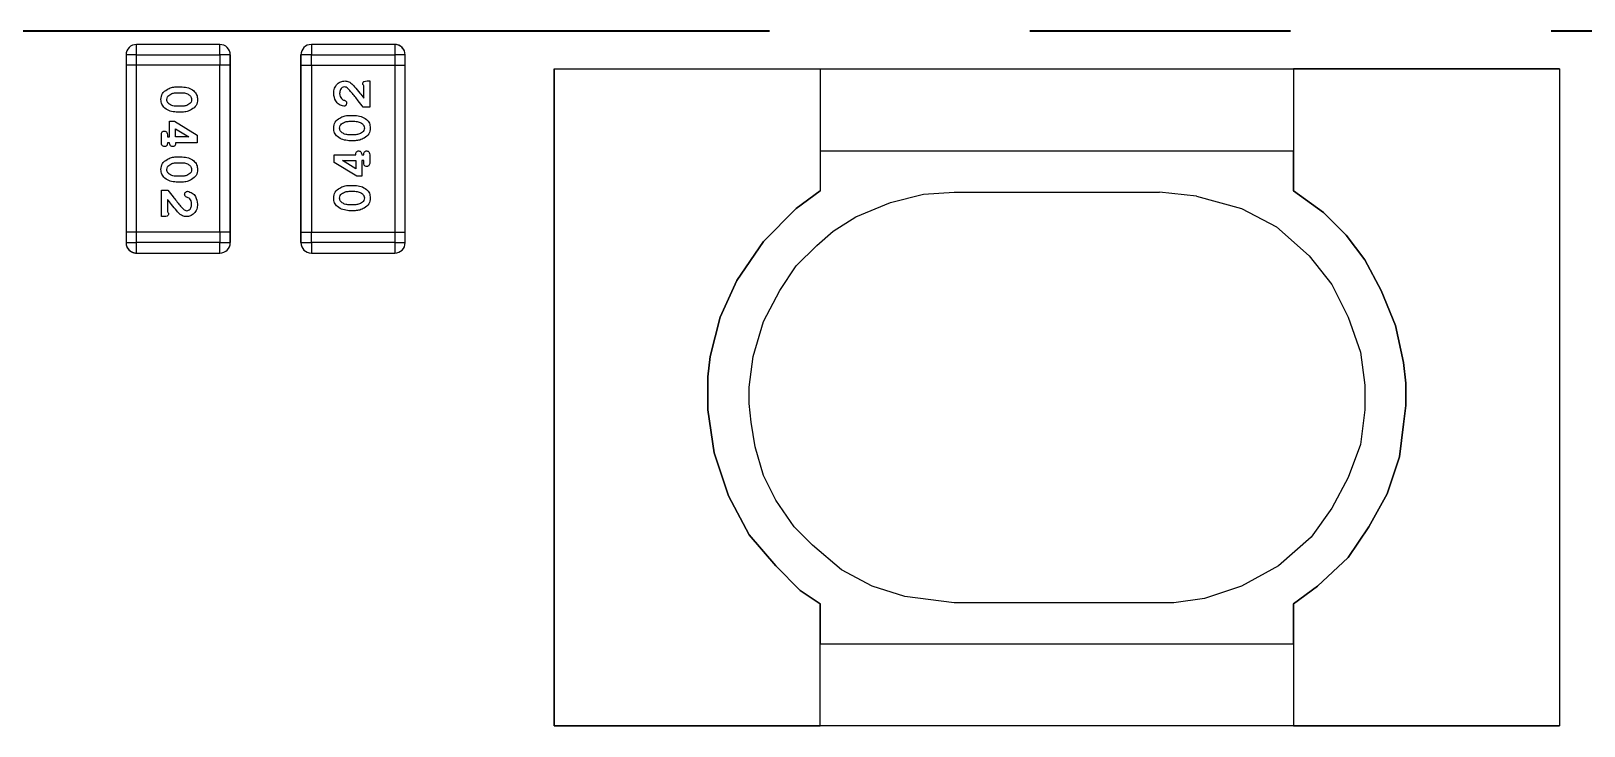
# Model space of a CAD drawing. Header units: millimetres. Extents: x 10 to 419, y 5 to 292.
# Drawn here: x 321.48 to 329.05, y 185.17 to 188.55 of the extents above; entities that cross this region are included whole.
import ezdxf

# ---------------------------------------------------------------- set-up
doc = ezdxf.new("R2010")
doc.units = ezdxf.units.MM
doc.linetypes.add('PHANTOM', pattern=[12.7, 6.35, -1.27, 1.27, -1.27, 1.27, -1.27])

msp = doc.modelspace()

# ---------------------------------------------------------------- linework, layer by layer
at = {"color": 7, "linetype": 'PHANTOM', "lineweight": 35}
msp.add_line((413.9762, 188.5511), (17.1762, 188.5511), dxfattribs=at)
at = {"color": 7, "linetype": 'Continuous', "lineweight": 25}
for p, q in [((321.9924, 188.4351), (321.9416, 188.4351)), ((321.9416, 188.4351), (321.9416, 188.3843)), ((322.3988, 188.4859), (321.9924, 188.4859)), ((321.9924, 188.4351), (321.9924, 188.4859)), ((321.9924, 188.3843), (321.9924, 188.4351)), ((321.9924, 188.4351), (322.3988, 188.4351)), ((322.3988, 188.4351), (322.3988, 188.4859)), ((322.4496, 188.4351), (322.3988, 188.4351)), ((322.3988, 188.4351), (322.3988, 188.3843)), ((322.4496, 188.3843), (322.4496, 188.4351)), ((322.4496, 188.4351), (322.4496, 188.3843)), ((322.8445, 188.4351), (322.7937, 188.4351)), ((322.7937, 188.4351), (322.7937, 188.3843)), ((322.7937, 188.3843), (322.7937, 188.4351)), ((322.8445, 188.4859), (322.8445, 188.4351)), ((323.2509, 188.4859), (322.8445, 188.4859)), ((322.8445, 188.3843), (322.8445, 188.4351)), ((322.8445, 188.4351), (323.2509, 188.4351)), ((323.2509, 188.4859), (323.2509, 188.4351)), ((323.2509, 188.4351), (323.2509, 188.3843)), ((323.3017, 188.4351), (323.2509, 188.4351)), ((323.3017, 188.3843), (323.3017, 188.4351)), ((321.9416, 188.3843), (321.9416, 187.5715)), ((321.9924, 188.3843), (321.9416, 188.3843)), ((321.9924, 187.5715), (321.9924, 188.3843)), ((322.3988, 188.3843), (321.9924, 188.3843)), ((322.3988, 187.5715), (322.3988, 188.3843)), ((322.4496, 188.3843), (322.3988, 188.3843)), ((322.4496, 187.5715), (322.4496, 188.3843)), ((322.4496, 188.3843), (322.4496, 187.5715)), ((322.7937, 188.3843), (322.8445, 188.3843)), ((322.7937, 188.3843), (322.7937, 187.5715)), ((322.7937, 187.5715), (322.7937, 188.3843)), ((322.8445, 188.3843), (323.2509, 188.3843)), ((322.8445, 188.3843), (322.8445, 187.5715)), ((323.2509, 188.3843), (323.3017, 188.3843)), ((323.2509, 188.3843), (323.2509, 187.5715)), ((323.3017, 187.5715), (323.3017, 188.3843)), ((324.0271, 188.367), (325.3231, 188.367)), ((324.0271, 188.367), (324.0271, 185.167)), ((324.0271, 188.367), (328.9271, 188.367)), ((324.0271, 185.167), (324.0271, 188.367)), ((325.3231, 188.367), (325.3231, 187.7732)), ((328.9271, 188.367), (327.6311, 188.367)), ((327.6311, 188.367), (327.6311, 187.7732)), ((328.9271, 188.367), (328.9271, 185.167)), ((328.9271, 188.367), (328.9271, 185.167)), ((322.186, 188.2794), (322.2156, 188.2794)), ((323.1001, 188.2244), (323.1001, 188.2847)), ((323.1159, 188.3083), (323.129, 188.3083)), ((323.129, 188.3083), (323.129, 188.1798)), ((322.1865, 188.2506), (322.2152, 188.2506)), ((322.2156, 188.1562), (322.186, 188.1562)), ((322.2152, 188.185), (322.1865, 188.185)), ((323.0277, 188.1405), (323.0573, 188.1405)), ((323.129, 188.1798), (323.0975, 188.1798)), ((322.1143, 188.0067), (322.1143, 188.0461)), ((322.1432, 188.0461), (322.1432, 188.0356)), ((322.1536, 188.0356), (322.1536, 188.1116)), ((322.1536, 188.1116), (322.1777, 188.1116)), ((322.1777, 188.1116), (322.2874, 188.0446)), ((322.1825, 188.0753), (322.2475, 188.0356)), ((322.1825, 188.0356), (322.1825, 188.0753)), ((322.2874, 188.0446), (322.2874, 188.0067)), ((323.0281, 188.1116), (323.0568, 188.1116)), ((323.0568, 188.0461), (323.0281, 188.0461)), ((322.1432, 188.0356), (322.1536, 188.0356)), ((322.1536, 188.0067), (322.1432, 188.0067)), ((322.2475, 188.0356), (322.1825, 188.0356)), ((322.2874, 188.0067), (322.1825, 188.0067)), ((323.0573, 188.0172), (323.0277, 188.0172)), ((325.3231, 187.967), (325.3231, 187.7732)), ((327.6311, 187.967), (325.3231, 187.967)), ((327.6311, 187.7732), (327.6311, 187.967)), ((322.186, 187.9386), (322.2156, 187.9386)), ((322.1865, 187.9097), (322.2152, 187.9097)), ((322.9559, 187.9112), (322.9559, 187.9491)), ((322.9559, 187.9491), (323.0608, 187.9491)), ((323.0656, 187.8442), (322.9559, 187.9112)), ((322.9958, 187.9202), (323.0608, 187.9202)), ((323.0608, 187.8805), (322.9958, 187.9202)), ((323.0608, 187.9202), (323.0608, 187.8805)), ((323.0897, 187.9491), (323.1001, 187.9491)), ((323.1001, 187.9202), (323.0897, 187.9202)), ((323.0897, 187.9202), (323.0897, 187.8442)), ((323.1001, 187.9097), (323.1001, 187.9202)), ((323.129, 187.9491), (323.129, 187.9097)), ((322.2156, 187.8153), (322.186, 187.8153)), ((322.2152, 187.8442), (322.1865, 187.8442)), ((323.0897, 187.8442), (323.0656, 187.8442)), ((322.1143, 187.6475), (322.1143, 187.776)), ((322.1143, 187.776), (322.1458, 187.776)), ((323.0277, 187.7996), (323.0573, 187.7996)), ((323.0281, 187.7708), (323.0568, 187.7708)), ((325.2071, 187.687), (325.3231, 187.7732)), ((325.3231, 187.7732), (325.2071, 187.687)), ((325.6671, 187.717), (325.8271, 187.757)), ((325.8271, 187.757), (325.9771, 187.767)), ((325.9771, 187.767), (326.9771, 187.767)), ((327.1571, 187.747), (326.9771, 187.767)), ((327.1571, 187.747), (327.3771, 187.687)), ((327.6311, 187.7732), (327.7771, 187.667)), ((327.7771, 187.667), (327.6311, 187.7732)), ((322.1432, 187.7314), (322.1432, 187.6711)), ((323.0573, 187.6764), (323.0277, 187.6764)), ((323.0568, 187.7052), (323.0281, 187.7052)), ((325.0471, 187.527), (325.2071, 187.687)), ((325.2071, 187.687), (325.0471, 187.527)), ((325.4971, 187.647), (325.6671, 187.717)), ((327.3771, 187.687), (327.5471, 187.597)), ((327.7771, 187.667), (327.8871, 187.557)), ((327.8871, 187.557), (327.7771, 187.667)), ((322.1274, 187.6475), (322.1143, 187.6475)), ((325.3871, 187.577), (325.4971, 187.647)), ((327.5471, 187.597), (327.7071, 187.457)), ((321.9416, 187.5715), (321.9416, 187.5207)), ((321.9924, 187.5715), (321.9416, 187.5715)), ((321.9416, 187.5207), (321.9924, 187.5207)), ((321.9924, 187.5207), (321.9924, 187.5715)), ((322.3988, 187.5715), (321.9924, 187.5715)), ((322.3988, 187.5207), (321.9924, 187.5207)), ((321.9924, 187.4699), (321.9924, 187.5207)), ((322.3988, 187.5715), (322.3988, 187.5207)), ((322.4496, 187.5715), (322.3988, 187.5715)), ((322.3988, 187.4699), (322.3988, 187.5207)), ((322.3988, 187.5207), (322.4496, 187.5207)), ((322.4496, 187.5207), (322.4496, 187.5715)), ((322.4496, 187.5715), (322.4496, 187.5207)), ((322.7937, 187.5715), (322.7937, 187.5207)), ((322.7937, 187.5715), (322.8445, 187.5715)), ((322.7937, 187.5207), (322.7937, 187.5715)), ((322.7937, 187.5207), (322.8445, 187.5207)), ((322.8445, 187.5207), (322.8445, 187.5715)), ((322.8445, 187.5715), (323.2509, 187.5715)), ((322.8445, 187.5207), (322.8445, 187.4699)), ((323.2509, 187.5207), (322.8445, 187.5207)), ((323.2509, 187.5715), (323.2509, 187.5207)), ((323.2509, 187.5715), (323.3017, 187.5715)), ((323.2509, 187.5207), (323.2509, 187.4699)), ((323.2509, 187.5207), (323.3017, 187.5207)), ((323.3017, 187.5207), (323.3017, 187.5715)), ((324.9171, 187.337), (325.0471, 187.527)), ((325.0471, 187.527), (324.9171, 187.337)), ((325.3071, 187.507), (325.3871, 187.577)), ((327.8871, 187.557), (327.9771, 187.437)), ((327.9771, 187.437), (327.8871, 187.557)), ((321.9924, 187.4699), (322.3988, 187.4699)), ((322.8445, 187.4699), (323.2509, 187.4699)), ((325.2071, 187.407), (325.3071, 187.507)), ((327.7071, 187.457), (327.8171, 187.317)), ((327.9771, 187.437), (328.0571, 187.287)), ((328.0571, 187.287), (327.9771, 187.437)), ((325.1271, 187.287), (325.2071, 187.407)), ((324.8371, 187.157), (324.9171, 187.337)), ((324.9171, 187.337), (324.8371, 187.157)), ((325.0471, 187.137), (325.1271, 187.287)), ((327.8171, 187.317), (327.8971, 187.157)), ((328.0571, 187.287), (328.1271, 187.117)), ((328.1271, 187.117), (328.0571, 187.287)), ((324.7871, 186.967), (324.8371, 187.157)), ((324.8371, 187.157), (324.7871, 186.967)), ((324.9971, 186.967), (325.0471, 187.137)), ((327.8971, 187.157), (327.9571, 186.987)), ((328.1271, 187.117), (328.1671, 186.937)), ((328.1671, 186.937), (328.1271, 187.117)), ((327.9571, 186.987), (327.9771, 186.827)), ((324.7771, 186.867), (324.7871, 186.967)), ((324.7871, 186.967), (324.7771, 186.867)), ((324.9771, 186.817), (324.9971, 186.967)), ((328.1671, 186.937), (328.1771, 186.837)), ((328.1771, 186.837), (328.1671, 186.937)), ((324.7771, 186.707), (324.7771, 186.867)), ((324.7771, 186.867), (324.7771, 186.707)), ((327.9771, 186.827), (327.9771, 186.707)), ((328.1771, 186.837), (328.1771, 186.727)), ((328.1771, 186.727), (328.1771, 186.837)), ((324.9771, 186.737), (324.9771, 186.817)), ((324.8071, 186.497), (324.7771, 186.707)), ((324.7771, 186.707), (324.8071, 186.497)), ((324.9871, 186.647), (324.9771, 186.737)), ((327.9771, 186.707), (327.9571, 186.537)), ((328.1771, 186.727), (328.1671, 186.637)), ((328.1671, 186.637), (328.1771, 186.727)), ((325.0071, 186.527), (324.9871, 186.647)), ((328.1671, 186.637), (328.1471, 186.477)), ((328.1471, 186.477), (328.1671, 186.637)), ((325.0471, 186.387), (325.0071, 186.527)), ((327.9571, 186.537), (327.8971, 186.377)), ((324.8771, 186.287), (324.8071, 186.497)), ((324.8071, 186.497), (324.8771, 186.287)), ((328.1471, 186.477), (328.0871, 186.297)), ((328.0871, 186.297), (328.1471, 186.477)), ((325.1071, 186.267), (325.0471, 186.387)), ((327.8971, 186.377), (327.8171, 186.227)), ((328.0871, 186.297), (327.9971, 186.137)), ((327.9971, 186.137), (328.0871, 186.297)), ((324.9771, 186.097), (324.8771, 186.287)), ((324.8771, 186.287), (324.9771, 186.097)), ((325.1971, 186.137), (325.1071, 186.267)), ((327.8171, 186.227), (327.7171, 186.087)), ((325.1071, 185.947), (324.9771, 186.097)), ((324.9771, 186.097), (325.1071, 185.947)), ((325.2871, 186.047), (325.1971, 186.137)), ((327.7171, 186.087), (327.5571, 185.947)), ((327.9971, 186.137), (327.8971, 185.987)), ((327.8971, 185.987), (327.9971, 186.137)), ((325.4271, 185.927), (325.2871, 186.047)), ((325.2271, 185.827), (325.1071, 185.947)), ((325.1071, 185.947), (325.2271, 185.827)), ((325.5771, 185.847), (325.4271, 185.927)), ((327.5571, 185.947), (327.3771, 185.847)), ((327.8971, 185.987), (327.7471, 185.847)), ((327.7471, 185.847), (327.8971, 185.987)), ((325.7371, 185.797), (325.5771, 185.847)), ((327.3771, 185.847), (327.1971, 185.787)), ((327.7471, 185.847), (327.6311, 185.7609)), ((327.6311, 185.7609), (327.7471, 185.847)), ((325.3231, 185.7609), (325.2271, 185.827)), ((325.2271, 185.827), (325.3231, 185.7609)), ((325.9771, 185.767), (325.7371, 185.797)), ((326.6871, 185.767), (325.9771, 185.767)), ((327.0471, 185.767), (326.6871, 185.767)), ((327.1971, 185.787), (327.0471, 185.767)), ((325.3231, 185.167), (325.3231, 185.7609)), ((325.3231, 185.7609), (325.3231, 185.567)), ((327.6311, 185.7609), (327.6311, 185.167)), ((327.6311, 185.567), (327.6311, 185.7609)), ((325.3231, 185.567), (327.6311, 185.567)), ((324.0271, 185.167), (325.3231, 185.167)), ((327.6311, 185.167), (324.0271, 185.167)), ((327.6311, 185.167), (328.9271, 185.167)), ((328.9271, 185.167), (327.6311, 185.167))]:
    msp.add_line(p, q, dxfattribs=at)
for centre, start, end in [((321.9924, 188.4351), 90, 180), ((322.3988, 188.4351), 0, 90), ((322.3988, 188.4351), 0, 90), ((322.8445, 188.4351), 90, 180), ((322.8445, 188.4351), 90, 180), ((323.2509, 188.4351), 0, 90), ((321.9924, 187.5207), 180, 270), ((322.3988, 187.5207), 270, 0), ((322.3988, 187.5207), 270, 0), ((322.8445, 187.5207), 180, 270), ((322.8445, 187.5207), 180, 270), ((323.2509, 187.5207), 270, 0)]:
    msp.add_arc(centre, 0.0508, start, end, dxfattribs=at)
for points, knots in [([(323.298, 188.4538), (323.2979, 188.4541), (323.2968, 188.4579), (323.2928, 188.4643), (323.286, 188.4723), (323.2777, 188.4785), (323.2687, 188.4829), (323.2595, 188.4854), (323.2537, 188.4858), (323.2509, 188.4859)], [0, 0, 0, 0, 0.017775, 0.191787, 0.36605, 0.537057, 0.701169, 0.855769, 1, 1, 1, 1]), ([(322.1117, 188.2177), (322.1129, 188.228), (322.1152, 188.2486), (322.1391, 188.2663), (322.1622, 188.2776), (322.1781, 188.2788), (322.186, 188.2794)], [0, 0, 0, 0, 0.278665, 0.558122, 0.779114, 1, 1, 1, 1]), ([(322.2156, 188.2794), (322.2256, 188.2783), (322.2456, 188.276), (322.2705, 188.2624), (322.2878, 188.2419), (322.2892, 188.226), (322.29, 188.2181)], [0, 0, 0, 0, 0.280233, 0.56078, 0.780163, 1, 1, 1, 1]), ([(322.2156, 188.2794), (322.2256, 188.2783), (322.2456, 188.276), (322.2705, 188.2624), (322.2878, 188.2419), (322.2892, 188.226), (322.29, 188.2181)], [0, 0, 0, 0, 0.280233, 0.56078, 0.780163, 1, 1, 1, 1]), ([(322.9533, 188.2471), (322.954, 188.2557), (322.9554, 188.2729), (322.9694, 188.2931), (322.9877, 188.3062), (323.0012, 188.3076), (323.0079, 188.3083)], [0, 0, 0, 0, 0.2802887, 0.5598365, 0.7799445, 1, 1, 1, 1]), ([(323.0064, 188.2794), (323.0022, 188.2785), (322.9939, 188.2768), (322.9839, 188.2643), (322.9828, 188.2535), (322.9822, 188.2469)], [0, 0, 0, 0, 0.278618, 0.559765, 1, 1, 1, 1]), ([(323.0226, 188.2715), (323.0199, 188.2738), (323.0152, 188.278), (323.0091, 188.279), (323.0064, 188.2794)], [0, 0, 0, 0, 0.560979, 1, 1, 1, 1]), ([(323.0079, 188.3083), (323.0144, 188.3076), (323.0251, 188.3066), (323.0377, 188.2983), (323.0467, 188.2897), (323.0523, 188.2834), (323.0551, 188.2803)], [0, 0, 0, 0, 0.3388885, 0.558801, 0.7793644, 1, 1, 1, 1]), ([(323.0975, 188.1798), (323.0893, 188.1904), (323.0758, 188.208), (323.0566, 188.2321), (323.0403, 188.2524), (323.0285, 188.2651), (323.0226, 188.2715)], [0, 0, 0, 0, 0.3400314, 0.5600511, 0.7800684, 1, 1, 1, 1]), ([(323.0975, 188.1798), (323.0893, 188.1904), (323.0758, 188.208), (323.0566, 188.2321), (323.0403, 188.2524), (323.0285, 188.2651), (323.0226, 188.2715)], [0, 0, 0, 0, 0.340031, 0.560051, 0.780068, 1, 1, 1, 1]), ([(323.0551, 188.2803), (323.0636, 188.27), (323.0789, 188.2516), (323.0937, 188.2327), (323.1001, 188.2244)], [0, 0, 0, 0, 0.559982, 1, 1, 1, 1]), ([(323.0949, 188.2938), (323.0952, 188.2963), (323.0956, 188.2999), (323.0987, 188.3038), (323.1047, 188.308), (323.1109, 188.3081), (323.1159, 188.3083)], [0, 0, 0, 0, 0.249198, 0.374789, 0.500587, 1, 1, 1, 1]), ([(323.0949, 188.2938), (323.0952, 188.2963), (323.0956, 188.2999), (323.0987, 188.3038), (323.1047, 188.308), (323.1109, 188.3081), (323.1159, 188.3083)], [0, 0, 0, 0, 0.2491976, 0.3747889, 0.5005875, 1, 1, 1, 1]), ([(323.1001, 188.2847), (323.0986, 188.2861), (323.096, 188.2887), (323.0952, 188.2923), (323.0949, 188.2938)], [0, 0, 0, 0, 0.56148, 1, 1, 1, 1]), ([(323.1001, 188.2847), (323.0986, 188.2861), (323.096, 188.2887), (323.0952, 188.2923), (323.0949, 188.2938)], [0, 0, 0, 0, 0.56148, 1, 1, 1, 1]), ([(322.186, 188.1562), (322.1761, 188.1573), (322.1561, 188.1596), (322.1311, 188.1732), (322.1139, 188.1938), (322.1124, 188.2097), (322.1117, 188.2177)], [0, 0, 0, 0, 0.280233, 0.560818, 0.780182, 1, 1, 1, 1]), ([(322.1405, 188.2176), (322.1409, 188.222), (322.1415, 188.2298), (322.147, 188.2354), (322.1493, 188.2378)], [0, 0, 0, 0, 0.559767, 1, 1, 1, 1]), ([(322.1405, 188.2176), (322.1409, 188.222), (322.1415, 188.2298), (322.147, 188.2354), (322.1493, 188.2378)], [0, 0, 0, 0, 0.559767, 1, 1, 1, 1]), ([(322.1502, 188.1971), (322.1471, 188.2004), (322.1415, 188.2062), (322.1408, 188.2141), (322.1405, 188.2176)], [0, 0, 0, 0, 0.55887, 1, 1, 1, 1]), ([(322.1502, 188.1971), (322.1471, 188.2004), (322.1415, 188.2062), (322.1408, 188.2141), (322.1405, 188.2176)], [0, 0, 0, 0, 0.55887, 1, 1, 1, 1]), ([(322.1493, 188.2378), (322.1557, 188.242), (322.1671, 188.2494), (322.1806, 188.2502), (322.1865, 188.2506)], [0, 0, 0, 0, 0.559159, 1, 1, 1, 1]), ([(322.1493, 188.2378), (322.1557, 188.242), (322.1671, 188.2494), (322.1806, 188.2502), (322.1865, 188.2506)], [0, 0, 0, 0, 0.559159, 1, 1, 1, 1]), ([(322.1865, 188.185), (322.1791, 188.1856), (322.1659, 188.1865), (322.155, 188.1939), (322.1502, 188.1971)], [0, 0, 0, 0, 0.559888, 1, 1, 1, 1]), ([(322.1865, 188.185), (322.1791, 188.1856), (322.1659, 188.1865), (322.155, 188.1939), (322.1502, 188.1971)], [0, 0, 0, 0, 0.559888, 1, 1, 1, 1]), ([(322.2152, 188.2506), (322.2226, 188.2501), (322.2358, 188.2492), (322.2467, 188.2418), (322.2515, 188.2385)], [0, 0, 0, 0, 0.5598727, 1, 1, 1, 1]), ([(322.2523, 188.1977), (322.246, 188.1936), (322.2346, 188.1862), (322.2211, 188.1854), (322.2152, 188.185)], [0, 0, 0, 0, 0.559235, 1, 1, 1, 1]), ([(322.29, 188.2181), (322.2888, 188.2078), (322.2865, 188.1872), (322.2626, 188.1694), (322.2394, 188.1581), (322.2236, 188.1568), (322.2156, 188.1562)], [0, 0, 0, 0, 0.278653, 0.558132, 0.779122, 1, 1, 1, 1]), ([(322.29, 188.2181), (322.2888, 188.2078), (322.2865, 188.1872), (322.2626, 188.1694), (322.2394, 188.1581), (322.2236, 188.1568), (322.2156, 188.1562)], [0, 0, 0, 0, 0.278653, 0.558132, 0.779122, 1, 1, 1, 1]), ([(322.2515, 188.2385), (322.2546, 188.2352), (322.2602, 188.2294), (322.2608, 188.2214), (322.2611, 188.2179)], [0, 0, 0, 0, 0.558894, 1, 1, 1, 1]), ([(322.2611, 188.2179), (322.2608, 188.2135), (322.2601, 188.2057), (322.2547, 188.2001), (322.2523, 188.1977)], [0, 0, 0, 0, 0.559719, 1, 1, 1, 1]), ([(323.0022, 188.185), (322.9944, 188.1872), (322.9788, 188.1915), (322.9582, 188.2137), (322.9552, 188.2345), (322.9533, 188.2471)], [0, 0, 0, 0, 0.279813, 0.560624, 1, 1, 1, 1]), ([(322.9822, 188.2469), (322.9826, 188.2418), (322.9833, 188.2327), (322.9887, 188.2254), (322.9911, 188.2222)], [0, 0, 0, 0, 0.559769, 1, 1, 1, 1]), ([(322.9911, 188.2222), (322.9935, 188.2201), (322.9978, 188.2166), (323.003, 188.2147), (323.0053, 188.2139)], [0, 0, 0, 0, 0.559298, 1, 1, 1, 1]), ([(323.0162, 188.1997), (323.016, 188.1976), (323.0155, 188.1934), (323.0117, 188.1887), (323.0072, 188.1856), (323.0038, 188.1852), (323.0022, 188.185)], [0, 0, 0, 0, 0.279504, 0.559316, 0.779773, 1, 1, 1, 1]), ([(323.0053, 188.2139), (323.007, 188.2132), (323.0104, 188.2119), (323.0141, 188.2084), (323.016, 188.204), (323.0162, 188.2012), (323.0162, 188.1997)], [0, 0, 0, 0, 0.280502, 0.559573, 0.77954, 1, 1, 1, 1]), ([(322.9533, 188.0786), (322.9545, 188.0889), (322.9568, 188.1095), (322.9807, 188.1272), (323.0039, 188.1386), (323.0197, 188.1398), (323.0277, 188.1405)], [0, 0, 0, 0, 0.278653, 0.558132, 0.779122, 1, 1, 1, 1]), ([(322.9533, 188.0786), (322.9545, 188.0889), (322.9568, 188.1095), (322.9807, 188.1272), (323.0039, 188.1386), (323.0197, 188.1398), (323.0277, 188.1405)], [0, 0, 0, 0, 0.278653, 0.558132, 0.779122, 1, 1, 1, 1]), ([(323.0573, 188.1405), (323.0672, 188.1393), (323.0872, 188.1371), (323.1122, 188.1234), (323.1294, 188.1028), (323.1309, 188.0869), (323.1316, 188.079)], [0, 0, 0, 0, 0.280233, 0.560818, 0.780182, 1, 1, 1, 1]), ([(322.1143, 188.0461), (322.1144, 188.0485), (322.1146, 188.0535), (322.1175, 188.06), (322.1229, 188.0638), (322.1268, 188.0642), (322.1287, 188.0644)], [0, 0, 0, 0, 0.2809469, 0.5600579, 0.7798705, 1, 1, 1, 1]), ([(322.1287, 188.0644), (322.1312, 188.0641), (322.1362, 188.0635), (322.1426, 188.0565), (322.143, 188.05), (322.1432, 188.0461)], [0, 0, 0, 0, 0.280041, 0.559337, 1, 1, 1, 1]), ([(323.0277, 188.0172), (323.0177, 188.0184), (322.9977, 188.0206), (322.9728, 188.0342), (322.9555, 188.0547), (322.9541, 188.0706), (322.9533, 188.0786)], [0, 0, 0, 0, 0.280233, 0.56078, 0.780163, 1, 1, 1, 1]), ([(323.0277, 188.0172), (323.0177, 188.0184), (322.9977, 188.0206), (322.9728, 188.0342), (322.9555, 188.0547), (322.9541, 188.0706), (322.9533, 188.0786)], [0, 0, 0, 0, 0.2802329, 0.5607804, 0.7801634, 1, 1, 1, 1]), ([(322.9822, 188.0788), (322.9825, 188.0831), (322.9832, 188.0909), (322.9886, 188.0965), (322.991, 188.099)], [0, 0, 0, 0, 0.559719, 1, 1, 1, 1]), ([(322.9918, 188.0582), (322.9887, 188.0614), (322.9831, 188.0673), (322.9825, 188.0752), (322.9822, 188.0788)], [0, 0, 0, 0, 0.558894, 1, 1, 1, 1]), ([(322.991, 188.099), (322.9973, 188.1031), (323.0087, 188.1104), (323.0222, 188.1113), (323.0281, 188.1116)], [0, 0, 0, 0, 0.559235, 1, 1, 1, 1]), ([(323.0281, 188.0461), (323.0207, 188.0466), (323.0075, 188.0475), (322.9966, 188.0549), (322.9918, 188.0582)], [0, 0, 0, 0, 0.559873, 1, 1, 1, 1]), ([(323.0568, 188.1116), (323.0642, 188.1111), (323.0774, 188.1102), (323.0883, 188.1028), (323.0931, 188.0995)], [0, 0, 0, 0, 0.559888, 1, 1, 1, 1]), ([(323.0568, 188.1116), (323.0642, 188.1111), (323.0774, 188.1102), (323.0883, 188.1028), (323.0931, 188.0995)], [0, 0, 0, 0, 0.559888, 1, 1, 1, 1]), ([(323.094, 188.0588), (323.0876, 188.0547), (323.0762, 188.0473), (323.0627, 188.0464), (323.0568, 188.0461)], [0, 0, 0, 0, 0.559159, 1, 1, 1, 1]), ([(323.094, 188.0588), (323.0876, 188.0547), (323.0762, 188.0473), (323.0627, 188.0464), (323.0568, 188.0461)], [0, 0, 0, 0, 0.559159, 1, 1, 1, 1]), ([(323.1316, 188.079), (323.1304, 188.0687), (323.1281, 188.0481), (323.1042, 188.0303), (323.0811, 188.0191), (323.0652, 188.0178), (323.0573, 188.0172)], [0, 0, 0, 0, 0.278665, 0.558122, 0.779114, 1, 1, 1, 1]), ([(323.0931, 188.0995), (323.0962, 188.0963), (323.1018, 188.0905), (323.1025, 188.0826), (323.1028, 188.079)], [0, 0, 0, 0, 0.5588701, 1, 1, 1, 1]), ([(323.0931, 188.0995), (323.0962, 188.0963), (323.1018, 188.0905), (323.1025, 188.0826), (323.1028, 188.079)], [0, 0, 0, 0, 0.5588701, 1, 1, 1, 1]), ([(323.1028, 188.079), (323.1024, 188.0747), (323.1018, 188.0669), (323.0963, 188.0613), (323.094, 188.0588)], [0, 0, 0, 0, 0.559767, 1, 1, 1, 1]), ([(323.1028, 188.079), (323.1024, 188.0747), (323.1018, 188.0669), (323.0963, 188.0613), (323.094, 188.0588)], [0, 0, 0, 0, 0.559767, 1, 1, 1, 1]), ([(322.1287, 187.9884), (322.1262, 187.9887), (322.1213, 187.9893), (322.1148, 187.9963), (322.1145, 188.0028), (322.1143, 188.0067)], [0, 0, 0, 0, 0.280064, 0.559335, 1, 1, 1, 1]), ([(322.1432, 188.0067), (322.1431, 188.0043), (322.1429, 187.9993), (322.1399, 187.9929), (322.1346, 187.989), (322.1307, 187.9886), (322.1287, 187.9884)], [0, 0, 0, 0, 0.280975, 0.560088, 0.779862, 1, 1, 1, 1]), ([(322.1681, 187.9884), (322.1656, 187.9887), (322.1606, 187.9893), (322.1541, 187.9963), (322.1538, 188.0028), (322.1536, 188.0067)], [0, 0, 0, 0, 0.280064, 0.559335, 1, 1, 1, 1]), ([(322.1825, 188.0067), (322.1824, 188.0043), (322.1822, 187.9993), (322.1793, 187.9929), (322.1739, 187.989), (322.17, 187.9886), (322.1681, 187.9884)], [0, 0, 0, 0, 0.280975, 0.560088, 0.779862, 1, 1, 1, 1]), ([(323.0608, 187.9491), (323.0609, 187.9515), (323.0611, 187.9565), (323.064, 187.9629), (323.0694, 187.9668), (323.0733, 187.9672), (323.0752, 187.9674)], [0, 0, 0, 0, 0.280975, 0.560088, 0.779862, 1, 1, 1, 1]), ([(323.0752, 187.9674), (323.0777, 187.9671), (323.0827, 187.9665), (323.0892, 187.9595), (323.0895, 187.953), (323.0897, 187.9491)], [0, 0, 0, 0, 0.280064, 0.559335, 1, 1, 1, 1]), ([(323.1001, 187.9491), (323.1002, 187.9515), (323.1004, 187.9565), (323.1034, 187.9629), (323.1087, 187.9668), (323.1126, 187.9672), (323.1146, 187.9674)], [0, 0, 0, 0, 0.2809754, 0.5600884, 0.7798617, 1, 1, 1, 1]), ([(323.1146, 187.9674), (323.1171, 187.9671), (323.122, 187.9665), (323.1285, 187.9595), (323.1288, 187.953), (323.129, 187.9491)], [0, 0, 0, 0, 0.280064, 0.559335, 1, 1, 1, 1]), ([(322.1117, 187.8768), (322.1129, 187.8871), (322.1152, 187.9077), (322.1391, 187.9255), (322.1622, 187.9367), (322.1781, 187.938), (322.186, 187.9386)], [0, 0, 0, 0, 0.278665, 0.558122, 0.779114, 1, 1, 1, 1]), ([(322.1405, 187.8768), (322.1409, 187.8811), (322.1415, 187.889), (322.147, 187.8945), (322.1493, 187.897)], [0, 0, 0, 0, 0.559767, 1, 1, 1, 1]), ([(322.1405, 187.8768), (322.1409, 187.8811), (322.1415, 187.889), (322.147, 187.8945), (322.1493, 187.897)], [0, 0, 0, 0, 0.559767, 1, 1, 1, 1]), ([(322.1493, 187.897), (322.1557, 187.9011), (322.1671, 187.9085), (322.1806, 187.9094), (322.1865, 187.9097)], [0, 0, 0, 0, 0.559159, 1, 1, 1, 1]), ([(322.1493, 187.897), (322.1557, 187.9011), (322.1671, 187.9085), (322.1806, 187.9094), (322.1865, 187.9097)], [0, 0, 0, 0, 0.559159, 1, 1, 1, 1]), ([(322.2152, 187.9097), (322.2226, 187.9092), (322.2358, 187.9083), (322.2467, 187.9009), (322.2515, 187.8976)], [0, 0, 0, 0, 0.559873, 1, 1, 1, 1]), ([(322.2156, 187.9386), (322.2256, 187.9374), (322.2456, 187.9352), (322.2705, 187.9216), (322.2878, 187.9011), (322.2892, 187.8852), (322.29, 187.8772)], [0, 0, 0, 0, 0.2802329, 0.5607804, 0.7801634, 1, 1, 1, 1]), ([(322.2156, 187.9386), (322.2256, 187.9374), (322.2456, 187.9352), (322.2705, 187.9216), (322.2878, 187.9011), (322.2892, 187.8852), (322.29, 187.8772)], [0, 0, 0, 0, 0.280233, 0.56078, 0.780163, 1, 1, 1, 1]), ([(322.2515, 187.8976), (322.2546, 187.8944), (322.2602, 187.8885), (322.2608, 187.8806), (322.2611, 187.877)], [0, 0, 0, 0, 0.558894, 1, 1, 1, 1]), ([(323.1146, 187.8914), (323.1121, 187.8917), (323.1071, 187.8923), (323.1007, 187.8993), (323.1003, 187.9058), (323.1001, 187.9097)], [0, 0, 0, 0, 0.280041, 0.559337, 1, 1, 1, 1]), ([(323.129, 187.9097), (323.1289, 187.9073), (323.1287, 187.9023), (323.1258, 187.8958), (323.1204, 187.892), (323.1165, 187.8916), (323.1146, 187.8914)], [0, 0, 0, 0, 0.280947, 0.560058, 0.77987, 1, 1, 1, 1]), ([(322.186, 187.8153), (322.1761, 187.8165), (322.1561, 187.8187), (322.1311, 187.8324), (322.1139, 187.853), (322.1124, 187.8689), (322.1117, 187.8768)], [0, 0, 0, 0, 0.2802329, 0.5608177, 0.7801821, 1, 1, 1, 1]), ([(322.1502, 187.8563), (322.1471, 187.8595), (322.1415, 187.8653), (322.1408, 187.8732), (322.1405, 187.8768)], [0, 0, 0, 0, 0.55887, 1, 1, 1, 1]), ([(322.1502, 187.8563), (322.1471, 187.8595), (322.1415, 187.8653), (322.1408, 187.8732), (322.1405, 187.8768)], [0, 0, 0, 0, 0.55887, 1, 1, 1, 1]), ([(322.1865, 187.8442), (322.1791, 187.8447), (322.1659, 187.8456), (322.155, 187.853), (322.1502, 187.8563)], [0, 0, 0, 0, 0.559888, 1, 1, 1, 1]), ([(322.1865, 187.8442), (322.1791, 187.8447), (322.1659, 187.8456), (322.155, 187.853), (322.1502, 187.8563)], [0, 0, 0, 0, 0.5598875, 1, 1, 1, 1]), ([(322.2523, 187.8568), (322.246, 187.8527), (322.2346, 187.8454), (322.2211, 187.8445), (322.2152, 187.8442)], [0, 0, 0, 0, 0.559235, 1, 1, 1, 1]), ([(322.29, 187.8772), (322.2888, 187.8669), (322.2865, 187.8463), (322.2626, 187.8286), (322.2394, 187.8172), (322.2236, 187.816), (322.2156, 187.8153)], [0, 0, 0, 0, 0.2786531, 0.5581323, 0.7791225, 1, 1, 1, 1]), ([(322.29, 187.8772), (322.2888, 187.8669), (322.2865, 187.8463), (322.2626, 187.8286), (322.2394, 187.8172), (322.2236, 187.816), (322.2156, 187.8153)], [0, 0, 0, 0, 0.2786531, 0.5581323, 0.7791225, 1, 1, 1, 1]), ([(322.2611, 187.877), (322.2608, 187.8727), (322.2601, 187.8649), (322.2547, 187.8593), (322.2523, 187.8568)], [0, 0, 0, 0, 0.559719, 1, 1, 1, 1]), ([(322.1458, 187.776), (322.154, 187.7654), (322.1675, 187.7478), (322.1867, 187.7237), (322.203, 187.7034), (322.2148, 187.6907), (322.2207, 187.6843)], [0, 0, 0, 0, 0.3400314, 0.5600511, 0.7800684, 1, 1, 1, 1]), ([(322.1458, 187.776), (322.154, 187.7654), (322.1675, 187.7478), (322.1867, 187.7237), (322.203, 187.7034), (322.2148, 187.6907), (322.2207, 187.6843)], [0, 0, 0, 0, 0.340031, 0.560051, 0.780068, 1, 1, 1, 1]), ([(322.2271, 187.7561), (322.2273, 187.7582), (322.2278, 187.7624), (322.2316, 187.7671), (322.2361, 187.7702), (322.2395, 187.7706), (322.2411, 187.7708)], [0, 0, 0, 0, 0.2795042, 0.559316, 0.7797731, 1, 1, 1, 1]), ([(322.238, 187.7419), (322.2363, 187.7426), (322.2329, 187.7439), (322.2292, 187.7474), (322.2273, 187.7518), (322.2271, 187.7546), (322.2271, 187.7561)], [0, 0, 0, 0, 0.280502, 0.559573, 0.77954, 1, 1, 1, 1]), ([(322.2522, 187.7337), (322.2498, 187.7357), (322.2455, 187.7392), (322.2403, 187.7411), (322.238, 187.7419)], [0, 0, 0, 0, 0.559298, 1, 1, 1, 1]), ([(322.2411, 187.7708), (322.2489, 187.7686), (322.2645, 187.7643), (322.2851, 187.7421), (322.2881, 187.7213), (322.29, 187.7087)], [0, 0, 0, 0, 0.279813, 0.560624, 1, 1, 1, 1]), ([(322.9533, 187.7377), (322.9545, 187.748), (322.9568, 187.7686), (322.9807, 187.7864), (323.0039, 187.7977), (323.0197, 187.799), (323.0277, 187.7996)], [0, 0, 0, 0, 0.2786531, 0.5581323, 0.7791225, 1, 1, 1, 1]), ([(322.9533, 187.7377), (322.9545, 187.748), (322.9568, 187.7686), (322.9807, 187.7864), (323.0039, 187.7977), (323.0197, 187.799), (323.0277, 187.7996)], [0, 0, 0, 0, 0.2786531, 0.5581323, 0.7791225, 1, 1, 1, 1]), ([(323.0277, 187.6764), (323.0177, 187.6775), (322.9977, 187.6798), (322.9728, 187.6934), (322.9555, 187.7139), (322.9541, 187.7298), (322.9533, 187.7377)], [0, 0, 0, 0, 0.2802329, 0.5607804, 0.7801634, 1, 1, 1, 1]), ([(323.0277, 187.6764), (323.0177, 187.6775), (322.9977, 187.6798), (322.9728, 187.6934), (322.9555, 187.7139), (322.9541, 187.7298), (322.9533, 187.7377)], [0, 0, 0, 0, 0.2802329, 0.5607804, 0.7801634, 1, 1, 1, 1]), ([(322.9822, 187.7379), (322.9825, 187.7423), (322.9832, 187.7501), (322.9886, 187.7557), (322.991, 187.7581)], [0, 0, 0, 0, 0.5597193, 1, 1, 1, 1]), ([(322.9918, 187.7173), (322.9887, 187.7206), (322.9831, 187.7264), (322.9825, 187.7344), (322.9822, 187.7379)], [0, 0, 0, 0, 0.558894, 1, 1, 1, 1]), ([(322.991, 187.7581), (322.9973, 187.7622), (323.0087, 187.7696), (323.0222, 187.7704), (323.0281, 187.7708)], [0, 0, 0, 0, 0.559235, 1, 1, 1, 1]), ([(323.0568, 187.7708), (323.0642, 187.7703), (323.0774, 187.7693), (323.0883, 187.7619), (323.0931, 187.7587)], [0, 0, 0, 0, 0.559888, 1, 1, 1, 1]), ([(323.0568, 187.7708), (323.0642, 187.7703), (323.0774, 187.7693), (323.0883, 187.7619), (323.0931, 187.7587)], [0, 0, 0, 0, 0.559888, 1, 1, 1, 1]), ([(323.0573, 187.7996), (323.0672, 187.7985), (323.0872, 187.7962), (323.1122, 187.7826), (323.1294, 187.762), (323.1309, 187.7461), (323.1316, 187.7381)], [0, 0, 0, 0, 0.280233, 0.560818, 0.780182, 1, 1, 1, 1]), ([(323.1316, 187.7381), (323.1304, 187.7278), (323.1281, 187.7072), (323.1042, 187.6895), (323.0811, 187.6782), (323.0652, 187.677), (323.0573, 187.6764)], [0, 0, 0, 0, 0.278665, 0.558122, 0.779114, 1, 1, 1, 1]), ([(323.0931, 187.7587), (323.0962, 187.7554), (323.1018, 187.7496), (323.1025, 187.7417), (323.1028, 187.7382)], [0, 0, 0, 0, 0.55887, 1, 1, 1, 1]), ([(323.0931, 187.7587), (323.0962, 187.7554), (323.1018, 187.7496), (323.1025, 187.7417), (323.1028, 187.7382)], [0, 0, 0, 0, 0.55887, 1, 1, 1, 1]), ([(323.1028, 187.7382), (323.1024, 187.7338), (323.1018, 187.726), (323.0963, 187.7204), (323.094, 187.718)], [0, 0, 0, 0, 0.559767, 1, 1, 1, 1]), ([(323.1028, 187.7382), (323.1024, 187.7338), (323.1018, 187.726), (323.0963, 187.7204), (323.094, 187.718)], [0, 0, 0, 0, 0.5597673, 1, 1, 1, 1]), ([(322.1484, 187.662), (322.1481, 187.6595), (322.1477, 187.6559), (322.1446, 187.652), (322.1386, 187.6478), (322.1324, 187.6477), (322.1274, 187.6475)], [0, 0, 0, 0, 0.249198, 0.374789, 0.500587, 1, 1, 1, 1]), ([(322.1484, 187.662), (322.1481, 187.6595), (322.1477, 187.6559), (322.1446, 187.652), (322.1386, 187.6478), (322.1324, 187.6477), (322.1274, 187.6475)], [0, 0, 0, 0, 0.249198, 0.374789, 0.500587, 1, 1, 1, 1]), ([(322.1882, 187.6755), (322.1797, 187.6858), (322.1644, 187.7042), (322.1496, 187.7231), (322.1432, 187.7314)], [0, 0, 0, 0, 0.559982, 1, 1, 1, 1]), ([(322.1432, 187.6711), (322.1447, 187.6697), (322.1473, 187.6671), (322.1481, 187.6635), (322.1484, 187.662)], [0, 0, 0, 0, 0.56148, 1, 1, 1, 1]), ([(322.1432, 187.6711), (322.1447, 187.6697), (322.1473, 187.6671), (322.1481, 187.6635), (322.1484, 187.662)], [0, 0, 0, 0, 0.56148, 1, 1, 1, 1]), ([(322.2354, 187.6475), (322.2289, 187.6482), (322.2182, 187.6492), (322.2056, 187.6575), (322.1966, 187.6661), (322.191, 187.6724), (322.1882, 187.6755)], [0, 0, 0, 0, 0.338889, 0.558801, 0.779364, 1, 1, 1, 1]), ([(322.2207, 187.6843), (322.2234, 187.682), (322.2281, 187.6778), (322.2342, 187.6768), (322.2369, 187.6764)], [0, 0, 0, 0, 0.560979, 1, 1, 1, 1]), ([(322.29, 187.7087), (322.2893, 187.7001), (322.2879, 187.6829), (322.2739, 187.6627), (322.2556, 187.6496), (322.2421, 187.6482), (322.2354, 187.6475)], [0, 0, 0, 0, 0.2802887, 0.5598365, 0.7799445, 1, 1, 1, 1]), ([(322.2369, 187.6764), (322.2411, 187.6773), (322.2494, 187.679), (322.2594, 187.6915), (322.2605, 187.7023), (322.2611, 187.7089)], [0, 0, 0, 0, 0.278618, 0.559765, 1, 1, 1, 1]), ([(322.2611, 187.7089), (322.2607, 187.714), (322.26, 187.7231), (322.2546, 187.7304), (322.2522, 187.7337)], [0, 0, 0, 0, 0.5597691, 1, 1, 1, 1]), ([(323.0281, 187.7052), (323.0207, 187.7057), (323.0075, 187.7066), (322.9966, 187.714), (322.9918, 187.7173)], [0, 0, 0, 0, 0.559873, 1, 1, 1, 1]), ([(323.094, 187.718), (323.0876, 187.7138), (323.0762, 187.7064), (323.0627, 187.7056), (323.0568, 187.7052)], [0, 0, 0, 0, 0.559159, 1, 1, 1, 1]), ([(323.094, 187.718), (323.0876, 187.7138), (323.0762, 187.7064), (323.0627, 187.7056), (323.0568, 187.7052)], [0, 0, 0, 0, 0.559159, 1, 1, 1, 1]), ([(321.9453, 187.502), (321.9454, 187.5017), (321.9465, 187.4979), (321.9505, 187.4915), (321.9573, 187.4835), (321.9656, 187.4773), (321.9746, 187.4729), (321.9838, 187.4704), (321.9896, 187.47), (321.9924, 187.4699)], [0, 0, 0, 0, 0.017775, 0.191787, 0.36605, 0.537057, 0.701169, 0.855769, 1, 1, 1, 1])]:
    msp.add_open_spline(points, degree=3, knots=knots, dxfattribs=at)

doc.saveas('drawing.dxf')
